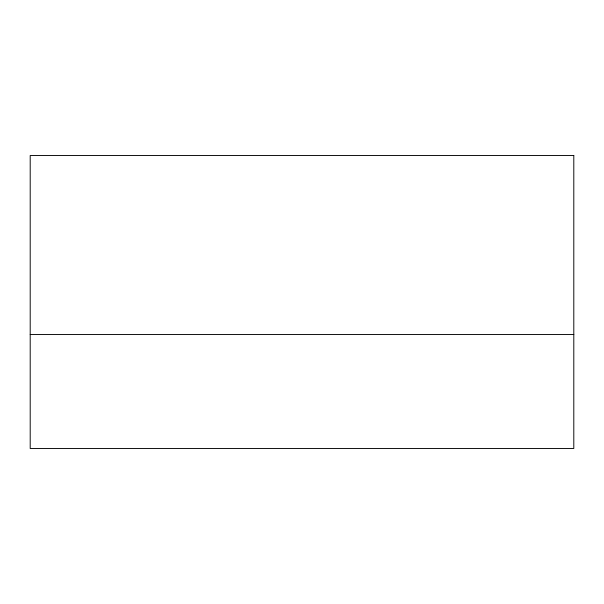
<?xml version="1.0" encoding="UTF-8"?>
<svg xmlns="http://www.w3.org/2000/svg" width="604" height="604" viewBox="0 0 604 604"><rect width="100%" height="100%" fill="white"/><g stroke="black" fill="none" stroke-linecap="round" stroke-linejoin="round"><path stroke-width="0.91" d="M30.2 334.548L573.8 334.548M573.8 155.522L30.2 155.522L30.2 448.478L573.8 448.478L573.8 155.522"/></g></svg>
